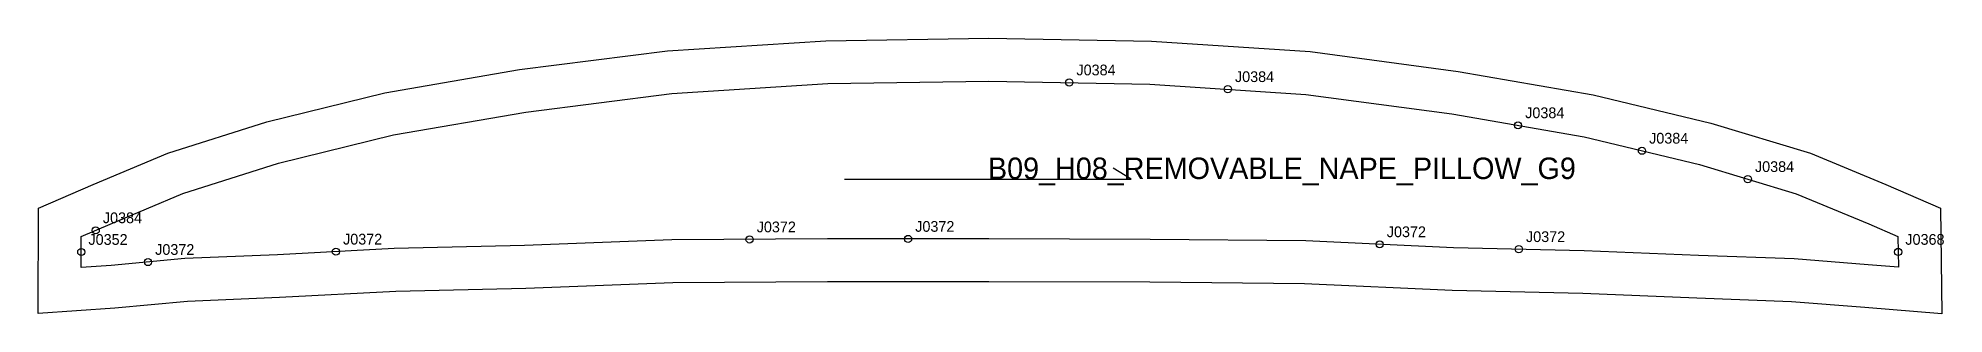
# Model space of a CAD drawing. Header units: millimetres. Extents: x -12 to 520, y -22 to 55.
import ezdxf

# ---------------------------------------------------------------- set-up
doc = ezdxf.new("R2010")
doc.units = ezdxf.units.MM
for name, color, linetype in [('CUT', 1, 'Continuous'), ('GRAIN', 3, 'Continuous'), ('LABEL', 7, 'Continuous'), ('NOTCH', 2, 'Continuous'), ('SEW', 5, 'Continuous')]:
    doc.layers.add(name, color=color, linetype=linetype)

msp = doc.modelspace()

# ---------------------------------------------------------------- linework, layer by layer
at = {"layer": 'CUT'}
msp.add_lwpolyline([(-11.98, 7.89), (3.33, 14.52), (24.18, 23.32), (51.83, 32.07), (84.71, 40.13), (122.32, 46.64), (163.66, 51.91), (207.86, 54.73), (253.31, 55.47), (298.76, 54.62), (343, 51.67), (384.37, 46.16), (421.97, 39.62), (454.87, 31.69), (482.69, 23.29), (503.68, 14.55), (519, 7.93), (519.38, -21.62), (497.84, -19.87), (477.4, -18.25), (450.94, -17.25), (419.1, -15.95), (382.65, -15.11), (341.44, -13.22), (298.27, -12.79), (253.28, -12.67), (208.3, -12.68), (165.07, -12.94), (124.1, -14.52), (87.8, -15.37), (55.33, -17.07), (29.68, -18.15), (9.32, -20.03), (-12.06, -21.46), (-11.98, 7.89)], close=True, dxfattribs=at)
at = {"layer": 'GRAIN'}
for p, q in [((213.07, 16.07), (293.07, 16.07)), ((293.07, 16.07), (288.07, 19.07))]:
    msp.add_line(p, q, dxfattribs=at)
at = {"layer": 'NOTCH'}
for centre in [(275.77, 43.05), (320.03, 41.18), (401.04, 31.08), (435.63, 23.98), (465.18, 16.04), (4.02, 1.74), (186.53, -0.81), (230.78, -0.67), (-0.01, -4.32), (71.06, -4.23), (362.41, -2.17), (401.27, -3.53), (507.16, -4.3), (18.62, -7.12)]:
    msp.add_circle(centre, 1, dxfattribs=at)
at = {"layer": 'SEW'}
msp.add_lwpolyline([(0, 0), (8.05, 3.49), (28.33, 12.04), (55.07, 20.51), (87.17, 28.38), (124.1, 34.77), (164.8, 39.95), (208.34, 42.73), (253.29, 43.46), (298.25, 42.63), (341.81, 39.73), (382.55, 34.3), (419.53, 27.87), (451.73, 20.1), (478.64, 11.98), (498.99, 3.51), (507.1, 0), (507.21, -8.59), (498.8, -7.91), (478.1, -6.27), (451.42, -5.26), (419.48, -3.96), (383.06, -3.11), (341.77, -1.22), (298.35, -0.79), (253.3, -0.67), (208.26, -0.68), (164.8, -0.94), (123.72, -2.52), (87.35, -3.38), (54.77, -5.08), (28.87, -6.17), (8.37, -8.07), (-0.02, -8.63)], close=True, dxfattribs=at)

# ---------------------------------------------------------------- texts
at = {"layer": 'LABEL'}
for s, height, p in [('J0384', 3, (277.77, 45.05)), ('J0384', 3, (322.03, 43.18)), ('J0384', 3, (403.04, 33.08)), ('J0384', 3, (437.63, 25.98)), ('B09_H08_REMOVABLE_NAPE_PILLOW_G9', 6, (253.07, 16.07)), ('J0384', 3, (467.18, 18.04)), ('J0384', 3, (6.02, 3.74)), ('J0352', 3, (1.99, -2.32)), ('J0372', 3, (73.06, -2.23)), ('J0372', 3, (188.53, 1.19)), ('J0372', 3, (232.78, 1.33)), ('J0372', 3, (364.41, -0.17)), ('J0372', 3, (403.27, -1.53)), ('J0368', 3, (509.16, -2.3)), ('J0372', 3, (20.62, -5.12))]:
    msp.add_text(s, height=height, dxfattribs=at).set_placement(p)

doc.saveas('drawing.dxf')
